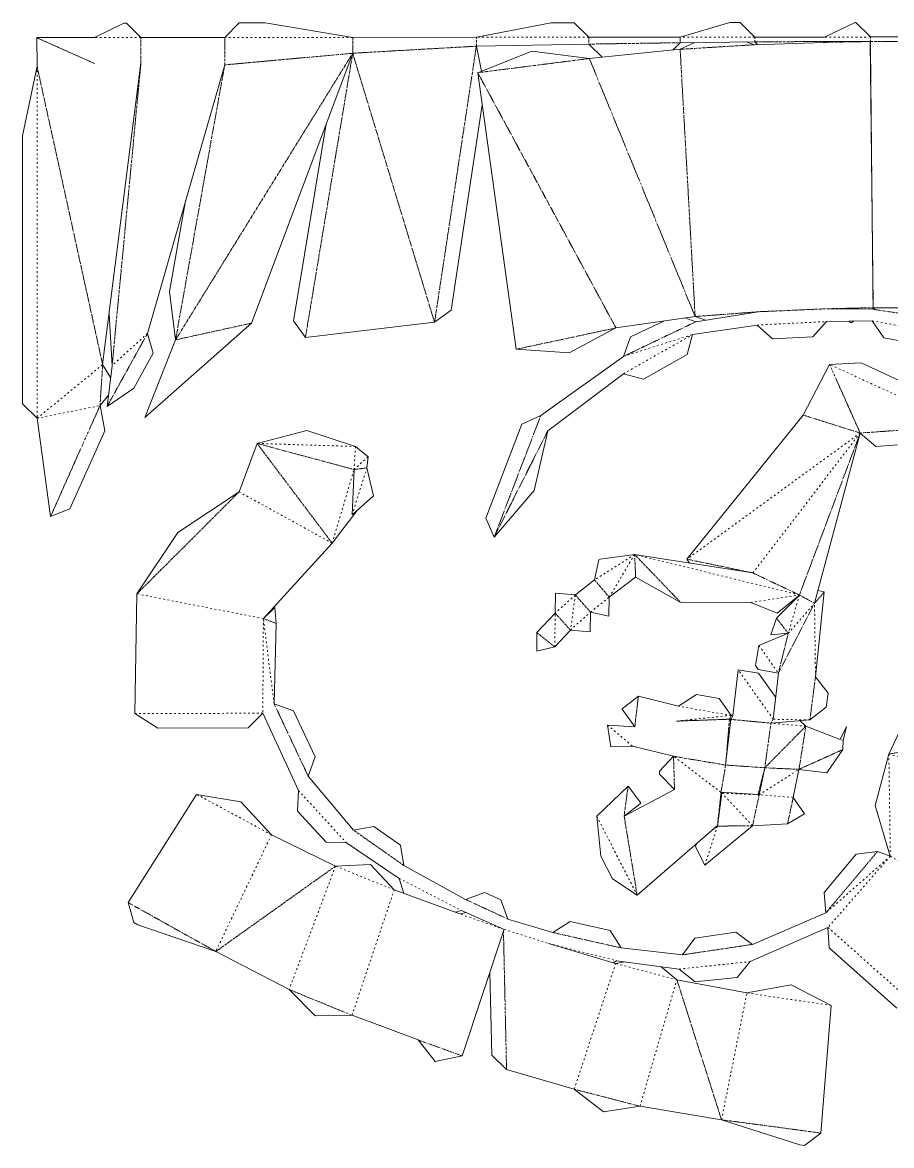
# Model space of a CAD drawing. Extents: x 0 to 2324, y 0 to 839.
# Drawn here: x 1.7 to 300.2, y 24.2 to 410.3 of the extents above; entities that cross this region are included whole.
import ezdxf

# ---------------------------------------------------------------- set-up
doc = ezdxf.new("R2010")
doc.units = 0
doc.header["$LTSCALE"] = 0.05
doc.header["$MEASUREMENT"] = 0
doc.linetypes.add('ACAD_ISO03W100', pattern=[30, 12, -18])
doc.linetypes.add('ACAD_ISO12W100', pattern=[21, 12, -3, 0, -3, 0, -3])
for name, color, linetype in [('CutLine', 7, 'Continuous'), ('MountainLine', 7, 'Continuous'), ('ValleyLine', 7, 'Continuous')]:
    doc.layers.add(name, color=color, linetype=linetype)

msp = doc.modelspace()

# ---------------------------------------------------------------- linework, layer by layer
at = {"layer": 'CutLine', "color": 1, "linetype": 'Continuous', "lineweight": 0}
for p, q in [((36.524152, 410.069887), (26.363778, 405.061969)), ((37.367879, 410.070544), (36.524152, 410.069887)), ((42.371773, 405.074441), (37.367879, 410.070544)), ((76.135121, 410.100749), (71.139018, 405.096855)), ((85.046274, 410.107692), (76.135121, 410.100749)), ((115.107874, 405.131112), (85.046274, 410.107692)), ((183.267956, 410.184219), (157.597736, 405.164217)), ((191.222855, 410.190417), (183.267956, 410.184219)), ((196.226749, 405.194314), (191.222855, 410.190417)), ((244.644279, 410.232039), (227.583733, 405.218745)), ((248.224964, 410.234829), (244.644279, 410.232039)), ((253.228858, 405.238726), (248.224964, 410.234829)), ((287.769137, 410.265639), (277.173121, 405.257382)), ((287.978201, 410.265802), (287.769137, 410.265639)), ((292.982095, 405.269699), (287.978201, 410.265802)), ((6.645948, 405.030141), (6.661737, 395.250153)), ((26.370725, 396.145971), (6.645948, 405.030141)), ((26.363778, 405.061969), (6.653375, 405.046612)), ((6.653375, 405.046612), (6.662402, 405.02273)), ((71.139018, 405.096855), (42.371773, 405.074441)), ((157.597736, 405.164217), (115.107874, 405.131112)), ((157.60012, 402.104217), (196.228591, 402.830315)), ((159.404857, 393.529186), (157.60012, 402.104217)), ((227.583733, 405.218745), (196.226749, 405.194314)), ((196.228591, 402.830315), (200.87205, 398.326999)), ((225.139511, 400.788928), (227.585219, 403.310747)), ((227.585219, 403.310747), (253.230129, 403.606725)), ((232.641241, 403.3691), (227.607157, 401.039271)), ((253.205015, 402.620002), (250.233725, 403.572142)), ((277.136317, 403.412431), (253.205015, 402.620002)), ((277.173121, 405.257382), (253.228858, 405.238726)), ((253.230129, 403.606725), (254.192373, 402.652696)), ((276.87121, 403.403652), (277.174327, 403.70938)), ((277.586554, 403.709701), (277.136317, 403.412431)), ((277.174327, 403.70938), (292.983301, 403.721697)), ((293.879211, 313.480435), (292.942278, 403.721281)), ((292.983301, 403.721697), (292.942704, 403.680286)), ((308.803049, 405.282026), (292.982095, 405.269699)), ((80.330469, 306.901575), (115.112109, 399.695113)), ((176.612946, 400.397335), (158.080307, 393.000527)), ((196.406995, 397.87402), (176.612946, 400.397335)), ((227.607157, 401.039271), (196.406995, 397.87402)), ((6.661737, 395.250153), (1.664774, 371.25423)), ((29.213143, 292.654388), (42.378505, 396.434446)), ((44.624625, 303.41328), (71.146348, 395.688858)), ((158.080307, 393.000527), (171.326492, 297.941204)), ((148.926572, 311.402905), (159.613425, 381.99833)), ((106.004931, 375.398177), (94.750734, 307.690558)), ((1.664774, 371.25423), (1.676424, 279.205495)), ((57.712319, 348.948574), (52.134408, 317.743306)), ((52.134408, 317.743306), (54.252182, 301.175519)), ((31.413265, 309.997531), (32.452037, 292.294672)), ((143.234515, 307.207611), (148.926572, 311.402905)), ((205.561952, 305.281334), (232.764524, 309.194656)), ((232.764524, 309.194656), (236.367087, 307.906646)), ((255.226437, 310.870264), (232.975173, 307.37363)), ((293.895058, 311.691996), (278.570823, 311.871621)), ((293.120197, 311.701079), (293.891901, 312.230825)), ((293.891901, 312.230825), (309.229079, 312.182961)), ((294.624315, 312.228539), (293.895058, 311.691996)), ((43.684925, 274.508246), (80.330469, 306.901575)), ((94.750734, 307.690558), (98.863223, 301.93839)), ((98.863223, 301.93839), (143.234515, 307.207611)), ((189.492409, 296.722373), (205.561952, 305.281334)), ((221.948401, 307.638664), (210.537327, 302.176427)), ((232.975173, 307.37363), (229.245793, 308.688456)), ((231.899888, 303.010949), (254.06618, 306.257414)), ((254.06618, 306.257414), (259.311507, 301.515415)), ((273.166232, 302.213647), (277.908231, 307.458973)), ((277.908231, 307.458973), (293.568714, 307.693244)), ((285.509162, 307.572678), (286.348555, 307.052597)), ((286.348555, 307.052597), (287.141757, 307.597101)), ((293.568714, 307.693244), (297.605873, 301.887958)), ((54.252182, 301.175519), (43.684925, 274.508246)), ((46.582785, 296.618752), (44.624625, 303.41328)), ((210.537327, 302.176427), (208.1862, 295.507678)), ((230.017333, 296.195086), (231.899888, 303.010949)), ((259.311507, 301.515415), (273.166232, 302.213647)), ((297.605873, 301.887958), (303.190556, 300.884708)), ((171.326492, 297.941204), (189.492409, 296.722373)), ((39.892879, 284.5116), (46.582785, 296.618752)), ((208.1862, 295.507678), (179.718162, 275.123492)), ((214.964781, 287.65803), (230.017333, 296.195086)), ((31.955107, 288.206664), (29.213143, 292.654388)), ((32.452037, 292.294672), (30.75166, 278.306484)), ((182.142542, 269.900744), (208.148918, 289.540585)), ((208.148918, 289.540585), (214.964781, 287.65803)), ((278.932663, 292.741588), (269.82018, 275.339733)), ((289.774633, 293.250472), (278.932663, 292.741588)), ((302.840803, 287.228918), (289.774633, 293.250472)), ((28.301673, 278.59274), (31.224032, 282.192464)), ((30.75166, 278.306484), (39.892879, 284.5116)), ((1.676424, 279.205495), (6.677057, 274.206128)), ((29.924711, 269.951218), (28.301673, 278.59274)), ((6.677057, 274.206128), (11.327827, 240.503685)), ((179.718162, 275.123492), (173.260179, 272.243482)), ((269.82018, 275.339733), (229.939467, 225.786842)), ((173.260179, 272.243482), (160.850672, 239.856462)), ((17.930098, 243.035487), (29.924711, 269.951218)), ((99.3241, 270.039058), (82.252867, 265.569727)), ((116.083202, 264.513261), (99.3241, 270.039058)), ((177.400857, 249.397832), (182.142542, 269.900744)), ((273.789255, 210.619013), (289.460089, 269.143341)), ((289.460089, 269.143341), (294.798866, 264.506806)), ((82.252867, 265.569727), (76.098692, 248.927466)), ((120.397643, 261.000041), (116.083202, 264.513261)), ((294.798866, 264.506806), (302.542014, 265.051908)), ((119.998046, 257.155172), (120.397643, 261.000041)), ((115.575156, 256.603878), (114.890136, 240.991575)), ((122.211698, 247.566747), (119.998046, 257.155172)), ((76.098692, 248.927466), (55.006704, 234.934424)), ((114.890136, 240.991575), (122.211698, 247.566747)), ((163.730681, 233.398479), (177.400857, 249.397832)), ((11.327827, 240.503685), (17.930098, 243.035487)), ((108.065939, 231.288227), (116.614111, 242.524169)), ((116.614111, 242.524169), (116.613029, 242.538829)), ((160.850672, 239.856462), (163.730681, 233.398479)), ((55.006704, 234.934424), (40.980164, 213.864698)), ((84.435982, 205.356807), (108.065939, 231.288227)), ((199.725291, 225.576631), (198.182078, 218.676015)), ((200.14904, 225.845489), (199.725291, 225.576631)), ((211.96031, 227.417966), (200.14904, 225.845489)), ((252.602438, 221.053585), (211.96031, 227.417966)), ((229.939467, 225.786842), (230.803072, 224.467271)), ((198.182078, 218.676015), (191.637509, 213.490376)), ((203.272239, 212.711003), (212.317837, 219.615287)), ((212.317837, 219.615287), (227.636983, 211.060606)), ((40.980164, 213.864698), (40.223482, 172.723284)), ((184.822956, 214.093501), (184.686899, 207.253664)), ((191.637509, 213.490376), (184.822956, 214.093501)), ((203.138877, 206.230997), (203.272239, 212.711003)), ((268.589445, 213.470592), (260.712393, 205.500688)), ((260.980363, 207.260709), (268.589445, 213.470592)), ((274.100365, 185.349242), (277.137986, 214.513385)), ((277.137986, 214.513385), (274.971382, 215.033787)), ((88.374313, 209.221662), (84.435982, 205.356807)), ((88.807901, 203.720793), (88.374313, 209.221662)), ((227.636983, 211.060606), (251.873313, 210.937993)), ((251.873313, 210.937993), (260.980363, 207.260709)), ((184.686899, 207.253664), (178.4101, 200.531323)), ((196.69207, 200.779035), (196.802584, 207.594692)), ((196.802584, 207.594692), (203.138877, 206.230997)), ((260.712393, 205.500688), (258.801044, 199.82789)), ((88.114946, 176.086607), (88.807901, 203.720793)), ((184.528459, 195.641871), (189.904568, 201.407693)), ((189.904568, 201.407693), (196.69207, 200.779035)), ((178.4101, 200.531323), (178.347843, 194.180623)), ((264.767346, 200.314851), (254.6964, 196.173183)), ((258.801044, 199.82789), (264.767346, 200.314851)), ((178.347843, 194.180623), (184.528459, 195.641871)), ((254.6964, 196.173183), (253.45094, 189.212663)), ((253.45094, 189.212663), (254.38413, 187.872742)), ((247.535708, 187.787171), (245.699946, 172.003283)), ((254.506642, 186.601386), (247.535708, 187.787171)), ((254.38413, 187.872742), (261.344649, 186.627282)), ((260.430409, 178.249223), (254.506642, 186.601386)), ((261.344649, 186.627282), (259.613036, 170.758851)), ((278.415102, 179.747185), (274.100365, 185.349242)), ((310.485659, 182.703389), (299.316749, 158.771508)), ((213.271293, 178.743305), (207.720965, 174.362225)), ((227.087331, 175.242548), (213.271293, 178.743305)), ((233.190471, 179.256755), (227.087331, 175.242548)), ((241.038173, 177.892792), (233.190471, 179.256755)), ((245.108138, 172.110458), (241.038173, 177.892792)), ((277.781359, 174.865185), (278.415102, 179.747185)), ((94.768235, 173.692083), (88.114946, 176.086607)), ((207.720965, 174.362225), (207.704114, 174.219096)), ((207.704114, 174.219096), (212.028059, 168.183487)), ((272.179301, 170.550448), (277.781359, 174.865185)), ((40.223482, 172.723284), (48.120795, 167.743851)), ((79.245027, 167.824975), (84.231978, 172.83799)), ((84.231978, 172.83799), (96.461978, 146.289957)), ((102.206693, 157.888961), (94.768235, 173.692083)), ((244.541716, 170.76333), (226.317089, 170.127322)), ((245.04581, 170.713603), (243.242761, 155.015378)), ((244.514312, 170.762373), (244.54112, 170.780173)), ((244.54112, 170.780173), (245.108138, 172.110458)), ((244.990683, 170.233639), (244.541716, 170.76333)), ((244.635704, 171.002076), (245.04581, 170.713603)), ((245.699946, 172.003283), (245.022488, 172.232143)), ((258.803247, 169.415498), (272.179301, 170.550448)), ((270.803166, 168.367264), (268.879342, 170.270448)), ((48.120795, 167.743851), (79.245027, 167.824975)), ((202.67062, 168.782203), (203.745906, 161.331074)), ((212.028059, 168.183487), (202.67062, 168.782203)), ((282.539583, 163.828753), (270.803166, 168.367264)), ((284.793976, 168.328416), (282.539583, 163.828753)), ((283.617542, 163.435027), (284.793976, 168.328416)), ((283.472601, 160.343773), (283.617542, 163.435027)), ((203.745906, 161.331074), (211.271821, 161.521238)), ((211.271821, 161.521238), (225.342953, 158.041908)), ((278.010883, 152.389097), (283.472601, 160.343773)), ((299.316749, 158.771508), (294.56484, 141.161714)), ((99.812169, 151.235672), (102.206693, 157.888961)), ((225.342953, 158.041908), (220.488394, 152.900579)), ((115.404901, 132.648106), (99.812169, 151.235672)), ((220.488394, 152.900579), (220.515832, 151.944169)), ((220.515832, 151.944169), (225.671469, 146.590865)), ((256.687165, 154.095759), (254.751919, 144.789915)), ((266.465956, 143.893962), (268.431434, 153.547285)), ((268.431434, 153.547285), (278.010883, 152.389097)), ((209.722534, 147.797304), (198.943016, 137.407595)), ((214.029964, 142.189626), (209.722534, 147.797304)), ((61.497854, 144.958993), (38.017734, 107.737429)), ((76.733363, 142.414981), (61.497854, 144.958993)), ((96.461978, 146.289957), (96.158394, 139.225409)), ((225.671469, 146.590865), (208.370728, 137.489032)), ((241.984779, 145.349397), (240.447463, 134.037123)), ((241.970264, 145.242588), (241.632357, 145.657728)), ((241.632357, 145.657728), (254.387644, 144.873172)), ((242.428924, 145.608732), (241.984779, 145.349397)), ((254.387644, 144.873172), (254.820224, 145.11837)), ((254.751919, 144.789915), (254.577219, 144.980628)), ((270.366612, 138.287484), (266.465956, 143.893962)), ((87.217771, 131.071705), (76.733363, 142.414981)), ((96.158394, 139.225409), (105.962644, 128.540687)), ((208.370728, 137.489032), (213.978405, 141.796462)), ((213.978405, 141.796462), (214.029964, 142.189626)), ((294.56484, 141.161714), (299.811934, 123.693071)), ((198.943016, 137.407595), (200.374037, 123.679578)), ((264.494313, 134.799818), (270.366612, 138.287484)), ((122.370679, 133.863809), (115.404901, 132.648106)), ((131.518035, 127.434903), (122.370679, 133.863809)), ((212.841448, 110.352402), (240.46762, 134.301044)), ((236.061522, 120.573048), (252.478524, 134.175789)), ((240.447463, 134.037123), (238.744108, 132.806962)), ((240.46762, 134.301044), (240.485283, 134.315421)), ((252.478524, 134.175789), (264.494313, 134.799818)), ((109.214759, 120.280764), (87.217771, 131.071705)), ((105.962644, 128.540687), (113.027192, 128.237103)), ((113.027192, 128.237103), (131.070647, 116.081716)), ((132.733738, 120.469124), (131.518035, 127.434903)), ((233.231421, 128.028111), (232.856064, 126.875828)), ((200.374037, 123.679578), (204.3844, 115.872858)), ((232.856064, 126.875828), (236.061522, 120.573048)), ((288.114491, 124.412132), (277.046553, 111.265578)), ((295.454389, 125.366994), (288.114491, 124.412132)), ((299.811934, 123.693071), (295.454389, 125.366994)), ((121.1738, 120.838694), (109.214759, 120.280764)), ((129.384421, 112.125737), (121.1738, 120.838694)), ((153.887061, 108.832813), (132.733738, 120.469124)), ((131.070647, 116.081716), (132.728555, 110.898295)), ((204.3844, 115.872858), (212.841448, 110.352402)), ((151.970098, 103.835816), (129.384421, 112.125737)), ((160.52824, 111.260723), (153.887061, 108.832813)), ((166.01531, 108.711569), (160.52824, 111.260723)), ((168.44322, 102.07039), (166.01531, 108.711569)), ((277.046553, 111.265578), (277.651322, 104.22042)), ((38.017734, 107.737429), (39.944004, 100.933791)), ((150.413447, 104.407175), (152.456971, 105.060792)), ((154.122502, 104.318154), (151.970098, 103.835816)), ((152.456971, 105.060792), (167.101237, 98.53111)), ((39.944004, 100.933791), (41.339359, 100.154211)), ((183.834846, 97.477562), (168.44322, 102.07039)), ((189.812761, 101.254404), (183.834846, 97.477562)), ((203.608469, 98.141528), (189.812761, 101.254404)), ((277.651322, 104.22042), (252.418069, 93.372352)), ((41.339359, 100.154211), (68.075845, 90.944069)), ((152.747268, 55.073113), (166.907211, 97.948192)), ((207.385311, 92.163613), (203.608469, 98.141528)), ((246.735623, 97.580654), (232.629718, 95.478272)), ((252.418069, 93.372352), (246.735623, 97.580654)), ((251.647039, 87.448701), (278.404248, 99.214019)), ((278.404248, 99.214019), (278.813809, 92.154822)), ((205.452903, 86.806153), (182.40451, 93.705634)), ((232.629718, 95.478272), (228.421416, 89.795826)), ((68.075845, 90.944069), (93.274708, 77.871657)), ((228.421416, 89.795826), (207.385311, 92.163613)), ((278.813809, 92.154822), (302.059818, 71.458274)), ((204.545913, 87.077658), (205.721389, 87.77652)), ((208.730442, 87.376993), (205.452903, 86.806153)), ((205.721389, 87.77652), (227.288031, 84.913013)), ((226.486474, 81.246604), (221.028943, 85.744062)), ((247.191596, 81.957887), (251.647039, 87.448701)), ((162.223435, 83.766125), (162.860408, 55.311767)), ((250.552236, 76.704566), (226.486474, 81.246604)), ((227.288031, 84.913013), (232.778844, 80.45757)), ((232.778844, 80.45757), (247.191596, 81.957887)), ((93.274708, 77.871657), (102.183992, 68.818579)), ((265.743364, 79.501413), (250.552236, 76.704566)), ((279.464194, 72.406939), (265.743364, 79.501413)), ((275.952452, 28.538647), (279.464194, 72.406939)), ((102.183992, 68.818579), (114.884123, 69.019121)), ((114.884123, 69.019121), (137.585841, 60.538727)), ((137.585841, 60.538727), (143.470897, 53.102225)), ((143.470897, 53.102225), (152.747268, 55.073113)), ((162.860408, 55.311767), (167.971057, 50.424921)), ((167.971057, 50.424921), (191.22658, 43.608344)), ((191.22658, 43.608344), (201.267722, 35.838334)), ((201.267722, 35.838334), (213.819646, 37.747993)), ((213.819646, 37.747993), (241.826128, 33.109893)), ((241.826128, 33.109893), (268.74869, 24.458938)), ((270.332889, 24.246734), (275.952452, 28.538647)), ((268.74869, 24.458938), (270.332889, 24.246734))]:
    msp.add_line(p, q, dxfattribs=at)
at = {"layer": 'MountainLine', "color": 1, "linetype": 'ACAD_ISO03W100', "lineweight": 0}
for p, q in [((6.653375, 405.046612), (26.370725, 396.145971)), ((42.371773, 405.074441), (26.363778, 405.061969)), ((115.107874, 405.131112), (71.139018, 405.096855)), ((196.226749, 405.194314), (157.597736, 405.164217)), ((253.228858, 405.238726), (227.583733, 405.218745)), ((292.982095, 405.269699), (277.173121, 405.257382)), ((6.661737, 395.250153), (6.677057, 274.206128)), ((254.06618, 306.257414), (277.908231, 307.458973)), ((293.568714, 307.693244), (308.995842, 304.921866)), ((44.624625, 303.41328), (32.452037, 292.294672)), ((208.148918, 289.540585), (231.899888, 303.010949)), ((208.1862, 295.507678), (231.899888, 303.010949)), ((29.213143, 292.654388), (6.677057, 274.206128)), ((305.840774, 280.340965), (278.932663, 292.741588)), ((6.677057, 274.206128), (28.301673, 278.59274)), ((289.460089, 269.143341), (229.939467, 225.786842)), ((252.602438, 221.053585), (289.460089, 269.143341)), ((116.083202, 264.513261), (82.252867, 265.569727)), ((116.083202, 264.513261), (115.575156, 256.603878)), ((120.397643, 261.000041), (115.575156, 256.603878)), ((108.065939, 231.288227), (115.575156, 256.603878)), ((114.890136, 240.991575), (119.998046, 257.155172)), ((108.065939, 231.288227), (76.098692, 248.927466)), ((211.96031, 227.417966), (198.182078, 218.676015)), ((203.272239, 212.711003), (211.96031, 227.417966)), ((268.589445, 213.470592), (211.96031, 227.417966)), ((84.435982, 205.356807), (40.980164, 213.864698)), ((191.637509, 213.490376), (184.686899, 207.253664)), ((191.637509, 213.490376), (189.904568, 201.407693)), ((196.802584, 207.594692), (203.272239, 212.711003)), ((251.873313, 210.937993), (268.589445, 213.470592)), ((268.589445, 213.470592), (264.767346, 200.314851)), ((264.767346, 200.314851), (273.789255, 210.619013)), ((274.100365, 185.349242), (273.789255, 210.619013)), ((84.435982, 205.356807), (84.231978, 172.83799)), ((88.114946, 176.086607), (84.435982, 205.356807)), ((184.528459, 195.641871), (184.686899, 207.253664)), ((189.904568, 201.407693), (196.802584, 207.594692)), ((254.6964, 196.173183), (261.344649, 186.627282)), ((259.613036, 170.758851), (247.535708, 187.787171)), ((245.108138, 172.110458), (227.087331, 175.242548)), ((40.223482, 172.723284), (84.231978, 172.83799)), ((245.108138, 172.110458), (226.317089, 170.127322)), ((259.613036, 170.758851), (272.179301, 170.550448)), ((202.67062, 168.782203), (211.271821, 161.521238)), ((270.803166, 168.367264), (258.803247, 169.415498)), ((283.617542, 163.435027), (282.539583, 163.828753)), ((299.316749, 158.771508), (299.811934, 123.693071)), ((334.941248, 150.782625), (299.316749, 158.771508)), ((241.632357, 145.657728), (225.342953, 158.041908)), ((254.751919, 144.789915), (268.431434, 153.547285)), ((87.217771, 131.071705), (61.497854, 144.958993)), ((96.461978, 146.289957), (113.027192, 128.237103)), ((252.478524, 134.175789), (241.984779, 145.349397)), ((254.751919, 144.789915), (241.984779, 145.349397)), ((266.465956, 143.893962), (254.751919, 144.789915)), ((198.943016, 137.407595), (212.841448, 110.352402)), ((240.447463, 134.037123), (236.061522, 120.573048)), ((87.217771, 131.071705), (68.075845, 90.944069)), ((299.811934, 123.693071), (277.651322, 104.22042)), ((299.811934, 123.693071), (278.404248, 99.214019)), ((299.811934, 123.693071), (337.98411, 101.250316)), ((109.214759, 120.280764), (93.274708, 77.871657)), ((129.384421, 112.125737), (109.214759, 120.280764)), ((131.070647, 116.081716), (152.456971, 105.060792)), ((114.884123, 69.019121), (129.384421, 112.125737)), ((167.101237, 98.53111), (151.970098, 103.835816)), ((167.101237, 98.53111), (166.907211, 97.948192)), ((167.101237, 98.53111), (182.40451, 93.705634)), ((278.404248, 99.214019), (311.273226, 69.949882)), ((182.40451, 93.705634), (205.721389, 87.77652)), ((191.22658, 43.608344), (205.452903, 86.806153)), ((226.486474, 81.246604), (205.452903, 86.806153)), ((227.288031, 84.913013), (251.647039, 87.448701)), ((213.819646, 37.747993), (226.486474, 81.246604)), ((241.826128, 33.109893), (250.552236, 76.704566)), ((279.464194, 72.406939), (250.552236, 76.704566))]:
    msp.add_line(p, q, dxfattribs=at)
at = {"layer": 'ValleyLine', "color": 1, "linetype": 'ACAD_ISO12W100', "lineweight": 0}
for p, q in [((42.371773, 405.074441), (42.378505, 396.434446)), ((71.146348, 395.688858), (71.139018, 405.096855)), ((115.107874, 405.131112), (115.112109, 399.695113)), ((115.112109, 399.695113), (157.60012, 402.104217)), ((143.234515, 307.207611), (157.60012, 402.104217)), ((157.60012, 402.104217), (157.597736, 405.164217)), ((196.226749, 405.194314), (196.228591, 402.830315)), ((196.228591, 402.830315), (227.585219, 403.310747)), ((227.585219, 403.310747), (227.583733, 405.218745)), ((253.205015, 402.620002), (227.607157, 401.039271)), ((253.230129, 403.606725), (253.228858, 405.238726)), ((253.230129, 403.606725), (277.174327, 403.70938)), ((292.942278, 403.721281), (277.136317, 403.412431)), ((292.983301, 403.721697), (292.982095, 405.269699)), ((292.983301, 403.721697), (308.804255, 403.734024)), ((292.983301, 403.721697), (293.879211, 313.480435)), ((115.112109, 399.695113), (54.252182, 301.175519)), ((115.112109, 399.695113), (71.146348, 395.688858)), ((115.112109, 399.695113), (98.863223, 301.93839)), ((115.112109, 399.695113), (143.234515, 307.207611)), ((196.406995, 397.87402), (158.080307, 393.000527)), ((196.406995, 397.87402), (232.764524, 309.194656)), ((232.764524, 309.194656), (227.607157, 401.039271)), ((6.661737, 395.250153), (29.213143, 292.654388)), ((42.378505, 396.434446), (32.452037, 292.294672)), ((71.146348, 395.688858), (54.252182, 301.175519)), ((158.080307, 393.000527), (205.561952, 305.281334)), ((293.879211, 313.480435), (293.891901, 312.230825)), ((232.764524, 309.194656), (255.226437, 310.870264)), ((278.570823, 311.871621), (255.226437, 310.870264)), ((278.570823, 311.871621), (293.891901, 312.230825)), ((309.057591, 309.38355), (293.895058, 311.691996)), ((54.252182, 301.175519), (80.330469, 306.901575)), ((171.326492, 297.941204), (205.561952, 305.281334)), ((232.975173, 307.37363), (208.1862, 295.507678)), ((30.75166, 278.306484), (44.624625, 303.41328)), ((28.301673, 278.59274), (29.213143, 292.654388)), ((278.932663, 292.741588), (289.460089, 269.143341)), ((11.327827, 240.503685), (28.301673, 278.59274)), ((179.718162, 275.123492), (163.730681, 233.398479)), ((289.460089, 269.143341), (269.82018, 275.339733)), ((289.460089, 269.143341), (307.178549, 270.390686)), ((163.730681, 233.398479), (182.142542, 269.900744)), ((289.460089, 269.143341), (268.589445, 213.470592)), ((108.065939, 231.288227), (82.252867, 265.569727)), ((115.575156, 256.603878), (82.252867, 265.569727)), ((115.575156, 256.603878), (119.998046, 257.155172)), ((76.098692, 248.927466), (40.980164, 213.864698)), ((227.636983, 211.060606), (211.96031, 227.417966)), ((211.96031, 227.417966), (212.317837, 219.615287)), ((229.939467, 225.786842), (252.602438, 221.053585)), ((252.602438, 221.053585), (268.589445, 213.470592)), ((198.182078, 218.676015), (203.272239, 212.711003)), ((191.637509, 213.490376), (196.802584, 207.594692)), ((273.789255, 210.619013), (268.589445, 213.470592)), ((277.137986, 214.513385), (273.789255, 210.619013)), ((261.344649, 186.627282), (273.789255, 210.619013)), ((88.807901, 203.720793), (84.435982, 205.356807)), ((184.686899, 207.253664), (189.904568, 201.407693)), ((260.712393, 205.500688), (264.767346, 200.314851)), ((178.4101, 200.531323), (184.528459, 195.641871)), ((264.767346, 200.314851), (261.344649, 186.627282)), ((272.179301, 170.550448), (274.100365, 185.349242)), ((213.271293, 178.743305), (212.028059, 168.183487)), ((99.812169, 151.235672), (88.114946, 176.086607)), ((226.317089, 170.127322), (244.54112, 170.780173)), ((243.242761, 155.015378), (244.541716, 170.76333)), ((245.699946, 172.003283), (245.04581, 170.713603)), ((245.04581, 170.713603), (258.803247, 169.415498)), ((258.803247, 169.415498), (259.613036, 170.758851)), ((258.803247, 169.415498), (256.687165, 154.095759)), ((270.803166, 168.367264), (256.687165, 154.095759)), ((268.431434, 153.547285), (270.803166, 168.367264)), ((299.316749, 158.771508), (341.371414, 167.312067)), ((268.431434, 153.547285), (283.472601, 160.343773)), ((225.342953, 158.041908), (225.671469, 146.590865)), ((243.242761, 155.015378), (225.342953, 158.041908)), ((241.632357, 145.657728), (243.242761, 155.015378)), ((256.687165, 154.095759), (243.242761, 155.015378)), ((254.387644, 144.873172), (256.687165, 154.095759)), ((256.687165, 154.095759), (268.431434, 153.547285)), ((208.370728, 137.489032), (209.722534, 147.797304)), ((240.46762, 134.301044), (241.632357, 145.657728)), ((254.751919, 144.789915), (252.478524, 134.175789)), ((264.494313, 134.799818), (266.465956, 143.893962)), ((208.370728, 137.489032), (212.841448, 110.352402)), ((132.733738, 120.469124), (115.404901, 132.648106)), ((252.478524, 134.175789), (240.447463, 134.037123)), ((295.454389, 125.366994), (277.651322, 104.22042)), ((68.075845, 90.944069), (109.214759, 120.280764)), ((168.44322, 102.07039), (153.887061, 108.832813)), ((38.017734, 107.737429), (68.075845, 90.944069)), ((166.907211, 97.948192), (167.971057, 50.424921)), ((207.385311, 92.163613), (183.834846, 97.477562)), ((252.418069, 93.372352), (228.421416, 89.795826)), ((226.486474, 81.246604), (241.826128, 33.109893)), ((93.274708, 77.871657), (114.884123, 69.019121)), ((137.585841, 60.538727), (152.747268, 55.073113)), ((191.22658, 43.608344), (213.819646, 37.747993)), ((241.826128, 33.109893), (275.952452, 28.538647))]:
    msp.add_line(p, q, dxfattribs=at)

doc.saveas('drawing.dxf')
